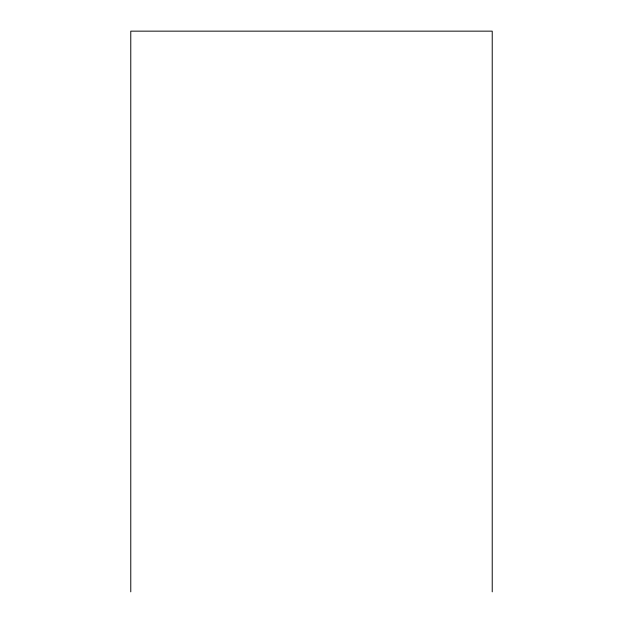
<?xml version="1.0" encoding="UTF-8"?>
<svg xmlns="http://www.w3.org/2000/svg" width="623" height="623" viewBox="0 0 623 623"><rect width="100%" height="100%" fill="white"/><g stroke="black" fill="none" stroke-linecap="round" stroke-linejoin="round"><path stroke-width="0.93" d="M492.225 591.85L492.225 31.15L130.775 31.15L130.775 591.85"/></g></svg>
